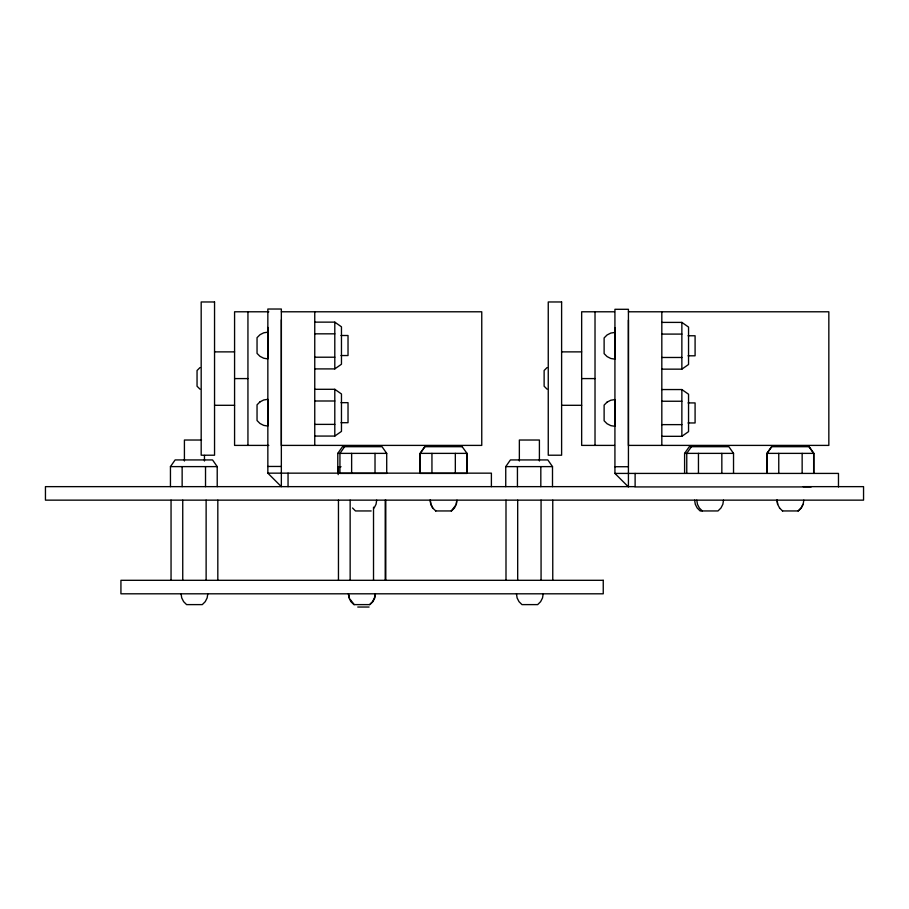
<?xml version="1.0" encoding="UTF-8"?>
<svg xmlns="http://www.w3.org/2000/svg" width="909" height="909" viewBox="0 0 909 909"><rect width="100%" height="100%" fill="white"/><g stroke="black" fill="none" stroke-linecap="round" stroke-linejoin="round"><path stroke-width="1.36" d="M281.347 319.82L281.347 486.645L267.848 473.157L267.848 309.026L281.347 309.026L281.347 445.399L481.759 445.399L481.759 311.787L281.347 311.787M628.426 320.093L628.426 486.917L614.927 473.419L614.927 309.299L628.426 309.299L628.426 445.399L828.838 445.399L828.838 311.787L628.426 311.787M207.797 593.804L207.138 597.929L205.241 601.656L202.287 604.61L186.584 604.61L183.629 601.656L181.732 597.929L181.073 593.804M376.69 500.143L376.042 504.268L374.133 507.995M375.099 593.804L374.451 597.929L372.554 601.656L369.588 604.61M375.451 593.804L374.792 597.929L372.895 601.656L369.94 604.61L353.885 604.61L350.931 601.656L349.033 597.929L348.374 593.804M456.17 504.268L456.602 501.518M457 500.143L456.352 504.268L454.455 507.995L451.489 510.949L435.604 510.949M543.184 593.804L542.525 597.929L540.628 601.656L537.673 604.61L521.971 604.61L519.005 601.656L517.107 597.929L516.46 593.804M723.507 500.143L722.86 504.268L720.962 507.995L717.996 510.949L700.135 510.949L697.18 507.995L695.283 504.268L694.624 500.143M803.817 500.143L803.17 504.268L801.272 507.995L798.318 510.949L782.422 510.949M455.534 505.518L451.318 510.949M802.988 504.268L801.09 507.995L798.136 510.949M170.449 486.645L170.449 466.612L175.119 459.931L212.536 459.931L217.217 466.612L217.217 486.645M337.784 473.419L337.784 453.375L342.466 446.694L382.03 446.694L386.711 453.375L386.711 473.419L339.943 473.419L339.943 453.375L344.625 446.694M462.17 446.694L467.021 453.375L467.021 473.419L420.265 473.419L420.265 453.375L424.935 446.694M505.745 486.645L505.745 466.612L510.415 459.931L547.832 459.931L552.502 466.612L552.502 486.645M684.602 473.419L684.602 453.375L689.283 446.694L728.859 446.694L733.529 453.375L733.529 473.419M691.442 446.694L686.761 453.375L686.761 473.419M767.082 473.419L767.082 453.375L771.752 446.694M200.003 367.566L197.048 370.52L197.048 386.223L200.003 389.177M547.082 367.566L544.127 370.52L544.127 386.223L547.082 389.177M314.753 368.906L334.796 368.906L341.466 364.225L341.466 326.82L334.796 322.138L314.753 322.138M314.753 436.07L334.796 436.07L341.466 431.389L341.466 393.972L334.796 389.302L314.753 389.302M661.82 369.156L681.864 369.156L688.545 364.486L688.545 327.07L681.864 322.4L661.82 322.4M661.82 436.32L681.864 436.32L688.545 431.639L688.545 394.233L681.864 389.552L661.82 389.552M267.848 332.16L263.724 332.819L259.997 334.717L257.042 337.671L257.042 353.374L259.997 356.339L263.724 358.237L267.848 358.885L267.848 327.456M614.927 332.421L610.803 333.069L607.076 334.966L604.121 337.921L604.121 353.635L607.076 356.589L610.803 358.487L614.927 359.146L614.927 327.717M268.825 311.787L234.579 311.787L234.579 445.399L268.825 445.399M614.507 311.787L581.658 311.787L581.658 445.399L614.507 445.399M314.753 333.83L334.796 333.83M661.82 334.092L681.864 334.092M340.989 335.501L348.022 335.501L348.022 355.544L340.989 355.544M688.056 335.762L695.09 335.762L695.09 355.805L688.056 355.805M214.547 351.874L234.579 351.874M561.614 351.874L581.658 351.874M314.753 357.214L334.796 357.214M661.82 357.476L681.864 357.476M234.579 378.587L247.941 378.587M581.658 378.587L595.02 378.587M314.753 400.994L334.796 400.994M661.82 401.244L681.864 401.244M340.989 402.664L348.022 402.664L348.022 422.708L340.989 422.708M688.056 402.914L695.09 402.914L695.09 422.958L688.056 422.958M214.547 405.3L234.579 405.3M561.614 405.3L581.658 405.3M314.753 424.378L334.796 424.378M661.82 424.628L681.864 424.628M201.525 440.024L184.413 440.024L184.413 460.988M462.351 446.694L424.753 446.694L420.083 453.375L420.083 473.419M337.784 453.375L386.711 453.375M420.265 453.375L467.021 453.375M684.602 453.375L733.529 453.375M767.082 453.375L813.839 453.375L813.839 473.419M267.848 466.453L281.347 466.453M170.449 466.612L217.217 466.612M505.745 466.612L552.502 466.612M341.045 466.737L338.455 466.737L338.455 473.419M614.927 466.726L628.426 466.726M267.848 473.157L491.394 473.157L491.394 486.645M614.927 473.419L838.473 473.419L838.473 486.917M634.823 486.645L45.45 486.645L45.45 500.143L863.55 500.143L863.55 486.645L803.181 486.645M811.158 486.917L635.118 486.917L635.118 473.419M371.179 510.949L355.476 510.949L352.522 507.995M357.748 607.03L369.065 607.03M779.467 507.995L782.604 510.949M702.293 510.949L699.339 507.995L697.442 504.268L696.783 500.143M435.786 510.949L432.65 507.995L430.752 504.268L430.093 500.143M354.237 604.61L350.01 599.179M813.839 453.375L809.169 446.694L771.571 446.694L766.901 453.375L766.901 473.419M808.987 446.694L813.657 453.375L813.657 473.419M779.649 507.995L777.57 504.268L776.922 500.143M432.832 507.995L430.934 504.268L430.275 500.143M777.104 500.143L777.752 504.268M348.942 595.179L349.386 597.929M802.147 453.375L802.147 473.419M778.763 453.375L778.763 473.419M721.837 453.375L721.837 473.419M698.453 453.375L698.453 473.419M681.864 322.4L681.864 369.156M681.864 389.552L681.864 436.32M661.82 311.787L661.82 445.399M595.02 311.787L595.02 445.399M552.763 500.143L552.763 580.306M541.071 500.143L541.071 580.306M540.821 466.612L540.821 486.645M539.401 460.988L539.401 440.024L519.357 440.024L519.357 460.988M517.687 500.143L517.687 580.306M517.437 466.612L517.437 486.645M505.995 500.143L505.995 580.306M466.84 453.375L466.84 473.419M455.329 453.375L455.329 473.419M431.945 453.375L431.945 473.419M385.791 500.143L385.791 580.306M385.211 500.143L385.211 580.306M375.019 453.375L375.019 473.419M373.519 507.177L373.519 580.306M351.635 453.375L351.635 473.419M350.147 500.143L350.147 580.306M338.455 500.143L338.455 580.306M338.182 466.612L338.182 474.623M334.796 322.138L334.796 368.906M334.796 389.302L334.796 436.07M314.753 311.787L314.753 445.399M288.051 473.157L288.051 486.645M247.941 311.787L247.941 445.399M217.819 500.143L217.819 580.306M206.127 500.143L206.127 580.306M205.525 466.612L205.525 486.645M204.457 455.398L204.457 460.988M182.743 500.143L182.743 580.306M182.141 466.612L182.141 486.645M171.051 500.143L171.051 580.306M259.997 401.869L257.042 404.835L257.042 420.537L259.997 423.492L263.724 425.389L267.848 426.048L267.848 399.324L263.724 399.971L259.997 401.869M607.076 402.13L604.121 405.084L604.121 420.787L607.076 423.742L610.803 425.639L614.927 426.298L614.927 399.574L610.803 400.233L607.076 402.13M214.547 301.97L201.184 301.97L201.184 455.216L214.547 455.216L214.547 301.97M561.614 301.97L548.252 301.97L548.252 455.216L561.614 455.216L561.614 301.97M603.246 580.306L120.931 580.306L120.931 593.804L603.246 593.804L603.246 580.306"/></g></svg>
